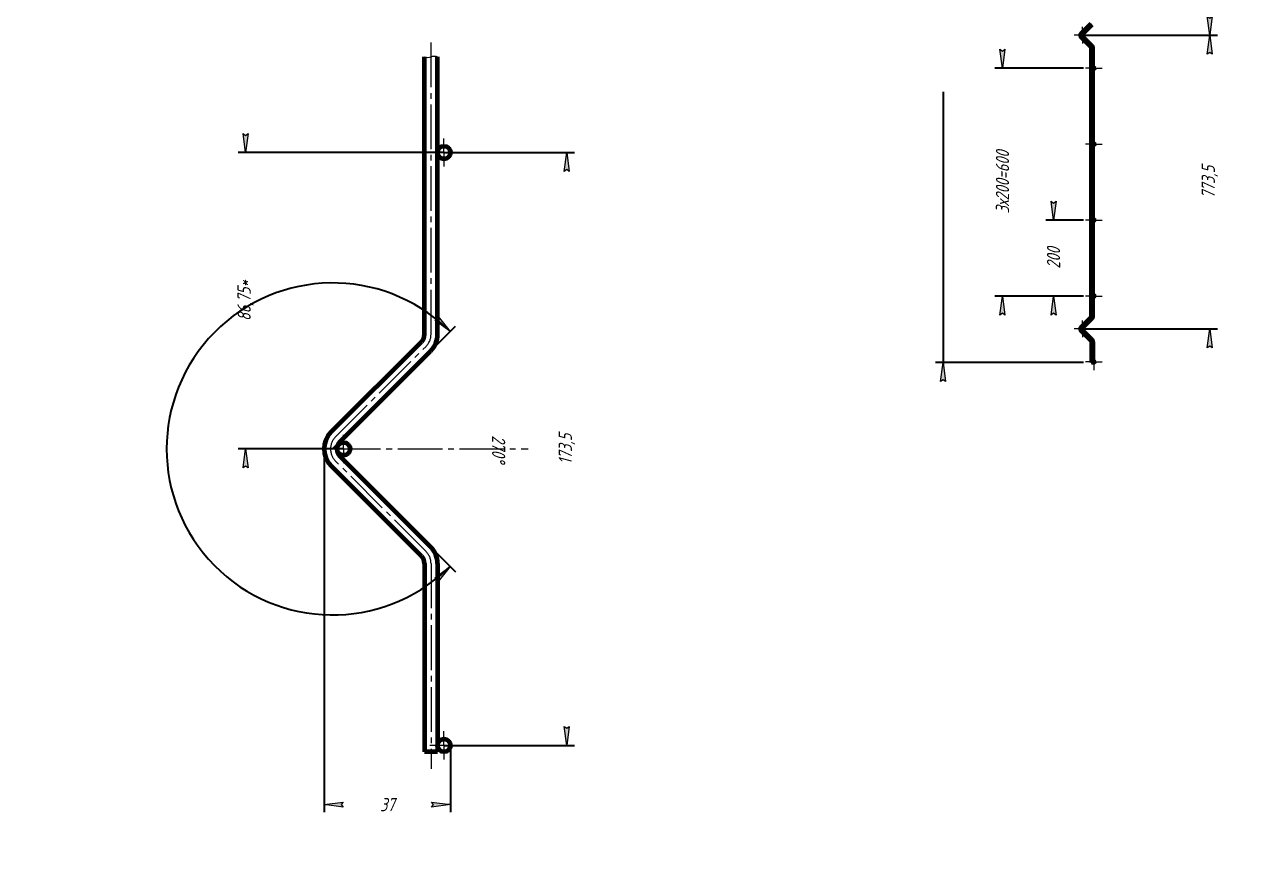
# Model space of a CAD drawing. Header units: millimetres. Extents: x 0 to 594, y 0 to 420.
# Drawn here: x 0 to 321.6, y 0 to 220 of the extents above; entities that cross this region are included whole.
import ezdxf

# ---------------------------------------------------------------- set-up
doc = ezdxf.new("R2010")
doc.units = ezdxf.units.MM
for name, pattern in [('K5LT_AXLED', [16.26710414886475, 11.76710414886475, -1.5, 1.5, -1.5]), ('K5LT_BASIC', [0]), ('K5LT_THIN', [0]), ('K5LT_THIN_INCLUDED_TO_HATCHING', [0])]:
    doc.linetypes.add(name, pattern=pattern)
for name, color, linetype, true_color in [('C', 4, 'Continuous', 0x00ffff), ('DIM', 6, 'Continuous', 0xff00ff), ('FOR', 7, 'Continuous', 0xffffff), ('G', 3, 'Continuous', 0x00ff00), ('OSI', 2, 'Continuous', 0xffff00), ('R', 1, 'Continuous', 0xff0000)]:
    doc.layers.add(name, color=color, linetype=linetype, true_color=true_color)
doc.styles.add('KDIMTEXTSTYLE', font='GOST_AU.SHX', dxfattribs={"width": 0.96, "oblique": 15, "height": 5})
doc.dimstyles.new('KDIMSTYLE (0.10)', dxfattribs={"dimtxt": 5, "dimasz": 1, "dimexe": 2, "dimexo": 0, "dimgap": 1, "dimtad": 1, "dimlfac": 10, "dimtxsty": 'KDIMTEXTSTYLE', "dimsah": 1, "dimcen": 0, "dimdle": 1, "dimadec": 0, "dimazin": 0, "dimtfac": 0.667, "dimtmove": 0, "dimatfit": 3, "dimfxl": 1, "dimtvp": 1, "dimtolj": 1, "dimtzin": 0, "dimarcsym": 0})
doc.dimstyles.new('KDIMSTYLE (1.00)', dxfattribs={"dimtxt": 5, "dimasz": 1, "dimexe": 2, "dimexo": 0, "dimgap": 1, "dimtad": 1, "dimtxsty": 'KDIMTEXTSTYLE', "dimsah": 1, "dimcen": 0, "dimdle": 1, "dimadec": 0, "dimazin": 0, "dimtfac": 0.667, "dimtmove": 0, "dimatfit": 3, "dimfxl": 1, "dimtvp": 1, "dimtolj": 1, "dimtzin": 0, "dimarcsym": 0})

# ---------------------------------------------------------------- blocks, each defined once
blk = doc.blocks.new('U53')
at = {"layer": 'OSI', "color": 30, "linetype": 'K5LT_AXLED', "lineweight": 18, "true_color": 0xff8000}
for q in [(278.6964477170975, 219.2976292992914), (276.5064477170975, 217.1076292992914), (280.8864477170975, 217.1076292992914), (278.6964477170975, 214.9176292992914)]:
    blk.add_line((278.6964477170975, 217.1076292992914), q, dxfattribs=at)
blk = doc.blocks.new('U54')
at = {"layer": 'OSI', "color": 30, "linetype": 'K5LT_AXLED', "lineweight": 18, "true_color": 0xff8000}
for q in [(281.6364477170976, 210.6226292992917), (279.4464477170976, 208.4326292992917), (283.8264477170976, 208.4326292992917), (281.6364477170976, 206.2426292992917)]:
    blk.add_line((281.6364477170976, 208.4326292992917), q, dxfattribs=at)
blk = doc.blocks.new('U55')
at = {"layer": 'OSI', "color": 30, "linetype": 'K5LT_AXLED', "lineweight": 18, "true_color": 0xff8000}
for q in [(279.4464477170976, 148.4326292992917), (281.6364477170976, 150.6226292992917), (283.8264477170976, 148.4326292992917), (281.6364477170976, 146.2426292992917)]:
    blk.add_line((281.6364477170976, 148.4326292992917), q, dxfattribs=at)
blk = doc.blocks.new('U56')
at = {"layer": 'OSI', "color": 30, "linetype": 'K5LT_AXLED', "lineweight": 18, "true_color": 0xff8000}
for q in [(278.6964477170975, 141.9476292992915), (276.5064477170975, 139.7576292992915), (280.8864477170975, 139.7576292992915), (278.6964477170975, 137.5676292992915)]:
    blk.add_line((278.6964477170975, 139.7576292992915), q, dxfattribs=at)
blk = doc.blocks.new('U57')
at = {"layer": 'OSI', "color": 30, "linetype": 'K5LT_AXLED', "lineweight": 18, "true_color": 0xff8000}
for q in [(281.6364477170976, 133.2726292992913), (279.4464477170976, 131.0826292992913), (283.8264477170976, 131.0826292992913), (281.6364477170976, 128.8926292992913)]:
    blk.add_line((281.6364477170976, 131.0826292992913), q, dxfattribs=at)
blk = doc.blocks.new('U65')
at = {"layer": 'OSI', "color": 30, "linetype": 'K5LT_AXLED', "lineweight": 18, "true_color": 0xff8000}
for q in [(281.6364477170976, 170.6226292992917), (279.4464477170976, 168.4326292992917), (283.8264477170976, 168.4326292992917), (281.6364477170976, 166.2426292992917)]:
    blk.add_line((281.6364477170976, 168.4326292992917), q, dxfattribs=at)
blk = doc.blocks.new('U66')
at = {"layer": 'OSI', "color": 30, "linetype": 'K5LT_AXLED', "lineweight": 18, "true_color": 0xff8000}
for q in [(281.6364477170976, 190.6226292992917), (279.4464477170976, 188.4326292992917), (283.8264477170976, 188.4326292992917), (281.6364477170976, 186.2426292992917)]:
    blk.add_line((281.6364477170976, 188.4326292992917), q, dxfattribs=at)
blk = doc.blocks.new('KDIMARROW_01')
at = {"layer": 'FOR'}
blk.add_hatch(color=0, dxfattribs=at).paths.add_polyline_path([(0, 0), (-5, 0.658262491226197), (-4.5, 5.51091059616309e-16), (-5, -0.6582624912261956)])
at = {"layer": 'R', "color": 0, "linetype": 'K5LT_THIN', "lineweight": 18}
for p, q in [((-4.5, 5.51091059616309e-16), (-5, 0.658262491226197)), ((-5, 0.658262491226197), (0, 0)), ((0, 0), (-5, -0.6582624912261956)), ((-5, -0.6582624912261956), (-4.5, 5.51091059616309e-16)), ((0, 0), (-1, 0))]:
    blk.add_line(p, q, dxfattribs=at)
blk = doc.blocks.new('U145')
at = {"layer": 'C', "color": 7, "linetype": 'K5LT_THIN_INCLUDED_TO_HATCHING', "lineweight": 18}
for p, q in [((105.3792594519136, 211.4753501389473), (105.8067594519136, 211.3544348793644)), ((105.8067594519136, 211.3544348793644), (106.2342594519135, 211.3043501389474)), ((106.2342594519135, 211.3043501389474), (106.6617594519136, 211.3544348793644)), ((106.6617594519136, 211.3544348793644), (107.0892594519135, 211.4753501389473)), ((107.0892594519135, 211.4753501389473), (107.5167594519135, 211.5962653985302)), ((107.5167594519135, 211.5962653985302), (107.9442594519135, 211.6463501389472)), ((107.9442594519135, 211.6463501389472), (108.3717594519134, 211.5962653985302)), ((108.3717594519134, 211.5962653985302), (108.7992594519134, 211.4753501389473))]:
    blk.add_line(p, q, dxfattribs=at)
blk = doc.blocks.new('U146')
at = {"layer": 'OSI', "color": 30, "linetype": 'K5LT_AXLED', "lineweight": 18, "true_color": 0xff8000}
for q in [(110.5092594519135, 189.9389208510472), (106.7992594519135, 186.2289208510472), (114.2192594519135, 186.2289208510472), (110.5092594519135, 182.5189208510471)]:
    blk.add_line((110.5092594519135, 186.2289208510472), q, dxfattribs=at)
blk = doc.blocks.new('U147')
at = {"layer": 'OSI', "color": 30, "linetype": 'K5LT_AXLED', "lineweight": 18, "true_color": 0xff8000}
for q in [(84.04925945191303, 111.8639208510471), (80.33925945191305, 108.1539208510471), (87.75925945191301, 108.1539208510471), (84.04925945191303, 104.4439208510471)]:
    blk.add_line((84.04925945191303, 108.1539208510471), q, dxfattribs=at)
blk = doc.blocks.new('U148')
at = {"layer": 'OSI', "color": 30, "linetype": 'K5LT_AXLED', "lineweight": 18, "true_color": 0xff8000}
for q in [(110.5092594519135, 33.78892085104724), (106.7992594519135, 30.07892085104726), (114.2192594519135, 30.07892085104726), (110.5092594519135, 26.36892085104728)]:
    blk.add_line((110.5092594519135, 30.07892085104726), q, dxfattribs=at)

msp = doc.modelspace()

# ---------------------------------------------------------------- linework, layer by layer
at = {"layer": 'G', "color": 5, "linetype": 'K5LT_BASIC', "lineweight": 60, "true_color": 0x0000ff}
for p, q in [((278.3285440380788, 217.5955329783104), (280.9756508192654, 220.2426397594968)), ((278.5972446149298, 217.3268324014592), (281.2443513961163, 219.9739391826456)), ((280.9756508192654, 213.9726188390861), (278.3285440380789, 216.6197256202725)), ((281.2443513961163, 214.2413194159369), (278.5972446149298, 216.8884261971237)), ((281.0664477170976, 143.1118428616645), (281.0664477170976, 213.7534157369183)), ((281.4464477170975, 143.1118428616645), (281.4464477170975, 213.7534157369183)), ((105.3792594519136, 138.3418429124051), (105.3792594519136, 211.4753501389473)), ((108.7992594519134, 138.3418429124051), (108.7992594519134, 211.4753501389473)), ((278.3285440380788, 140.2455329783103), (280.9756508192654, 142.8926397594968)), ((278.5972446149298, 139.9768324014591), (281.2443513961163, 142.6239391826456)), ((280.9756508192654, 136.622618839086), (278.3285440380789, 139.2697256202725)), ((281.2443513961163, 136.8913194159369), (278.5972446149298, 139.5384261971237)), ((80.73812634074488, 112.5450539622158), (104.5620873714238, 136.3690149928946)), ((281.0664477170976, 136.4034157369183), (281.0664477170976, 130.8926292992913)), ((281.4464477170976, 136.4034157369183), (281.4464477170976, 130.8926292992913)), ((83.15643153240319, 110.1267487705578), (106.980392563082, 133.9507098012366)), ((281.4464477170976, 130.8926292992913), (281.0664477170976, 130.8926292992913)), ((106.980392563082, 82.35713190085795), (83.15643153240319, 106.1810929315366)), ((104.5620873714238, 79.93882670919999), (80.73812634074534, 103.7627877398787)), ((105.3792594519136, 77.96599878968954), (105.3792594519136, 28.36892085104756)), ((108.7992594519138, 77.96599878968954), (108.7992594519138, 28.36892085104756)), ((108.7992594519138, 28.36892085104756), (105.3792594519136, 28.36892085104756))]:
    msp.add_line(p, q, dxfattribs=at)
for centre, radius in [((278.6964477170975, 217.1076292992914), 0.19), ((281.6364477170974, 208.4326292992914), 0.19), ((110.5092594519126, 186.2289208510472), 1.71), ((281.6364477170974, 188.4326292992914), 0.19), ((281.6364477170974, 168.4326292992914), 0.19), ((281.6364477170974, 148.4326292992914), 0.19), ((278.6964477170975, 139.7576292992914), 0.19), ((281.6364477170976, 131.0826292992914), 0.19), ((84.04925945191303, 108.1539208510473), 1.71), ((110.5092594519135, 30.07892085104726), 1.71)]:
    msp.add_circle(centre, radius, dxfattribs=at)
for centre, radius, start, end in [((278.8164477170976, 217.1076292992914), 0.6900000000000209, 134.9999999999975, 224.9999999999988), ((278.8164477170976, 217.1076292992914), 0.3100000000000208, 134.9999999999976, 225.0000000000014), ((280.7564477170976, 213.7534157369183), 0.3100000000000112, 0, 45.00000000000131), ((280.7564477170976, 213.7534157369183), 0.690000000000011, 0, 44.99999999999921), ((280.7564477170976, 143.1118428616645), 0.3100000000000204, 314.9999999999985, 0), ((280.7564477170976, 143.1118428616645), 0.6900000000000204, 315.0000000000007, 0), ((102.5892594519133, 138.3418429124051), 2.790000000000183, 314.9999999999983, 0), ((102.5892594519133, 138.3418429124051), 6.210000000000185, 315, 0), ((278.8164477170976, 139.7576292992914), 0.690000000000015, 135.0000000000007, 224.9999999999993), ((278.8164477170976, 139.7576292992914), 0.3100000000000149, 134.9999999999985, 225.0000000000014), ((280.7564477170976, 136.4034157369183), 0.3100000000000203, 0, 45.00000000000149), ((280.7564477170976, 136.4034157369183), 0.6900000000000204, 0, 44.99999999999933), ((85.12925945191364, 108.1539208510473), 6.210000000000137, 135.0000000000007, 224.9999999999992), ((85.12925945191364, 108.1539208510473), 2.790000000000135, 134.9999999999984, 225.0000000000016), ((102.5892594519133, 77.96599878968954), 6.210000000000184, 0, 44.99999999999853), ((102.5892594519133, 77.96599878968954), 2.790000000000183, 0, 45.00000000000166)]:
    msp.add_arc(centre, radius, start, end, dxfattribs=at)
at = {"layer": 'OSI', "color": 30, "linetype": 'K5LT_AXLED', "lineweight": 18, "true_color": 0xff8000}
for p, q in [((278.4628943281901, 217.4611826881987), (281.1100011093767, 220.1082894693852)), ((281.1100011093767, 214.1069691291977), (278.4628943281901, 216.7540759103841)), ((107.089259473371, 138.3418429124051), (107.089259473371, 215.1773650252414)), ((281.2564477194817, 143.1118428616645), (281.2564477194817, 213.7534157369183)), ((278.4628943281901, 140.1111826881987), (281.1100011093767, 142.7582894693852)), ((281.1100011093767, 136.7569691291977), (278.4628943281901, 139.4040759103841)), ((81.94727895174697, 111.335901351214), (105.7712399824259, 135.1598623818927)), ((281.2564477194818, 136.4034157369183), (281.2564477194818, 130.8926292992913)), ((82.04925945191303, 108.1539208510474), (132.6692601466051, 108.1539208510473)), ((105.7712399824259, 81.14797932020184), (81.94727895174697, 104.9719403508805)), ((107.0892594733715, 77.96599878968954), (107.0892594733715, 23.89860737949647))]:
    msp.add_line(p, q, dxfattribs=at)
for centre, radius, start, end in [((278.8164477170976, 217.1076292992914), 0.499999997615835, 134.9999999999976, 225.0000000000014), ((280.7564477170976, 213.7534157369183), 0.5000000023841968, 0, 44.99999999999921), ((280.7564477170976, 143.1118428616645), 0.5000000023842062, 315.0000000000007, 0), ((102.5892594519133, 138.3418429124051), 4.500000021457857, 315, 0), ((278.8164477170976, 139.7576292992914), 0.4999999976158291, 134.9999999999985, 225.0000000000014), ((280.7564477170976, 136.4034157369183), 0.500000002384206, 0, 44.99999999999933), ((85.12925945191364, 108.1539208510473), 4.499999978542462, 134.999999999999, 225), ((102.5892594519133, 77.96599878968954), 4.500000021457856, 0, 45)]:
    msp.add_arc(centre, radius, start, end, dxfattribs=at)

# ---------------------------------------------------------------- block references
at = {"layer": 'C'}
msp.add_blockref('U145', (0, 0), dxfattribs=at)
at = {"layer": 'OSI'}
for name in ['U53', 'U54', 'U146', 'U66', 'U65', 'U55', 'U56', 'U57', 'U147', 'U148']:
    msp.add_blockref(name, (0, 0), dxfattribs=at)

# ---------------------------------------------------------------- dimensions: what is measured, and where the dimension line sits
at = {"layer": 'DIM', "color": 7}
for base, p1, p2, location, override in [((241.9581564506097, 130.8926292992911), (281.2564477170976, 383.8926292992911), (278.9464477170975, 130.8926292992911), (241.9581564506097, 257.3926292992911), {"dimexo": 0, "dimpost": '\\H3.5;\\W0.965;\\Q15;<>', "dimblk1": 'KDIMARROW_01', "dimblk2": 'KDIMARROW_01', "dimse1": 0, "dimse2": 0, "dimclrt": 7, "dimtolj": 1}), ((312.2165357307915, 217.1076292992914), (278.6964477170975, 294.4576292992915), (278.6964477170976, 217.1076292992914), (312.2165357307915, 255.7826292992914), {"dimexo": 0, "dimpost": '\\H3.5;\\W0.965;\\Q15;<>', "dimblk1": 'KDIMARROW_01', "dimblk2": 'KDIMARROW_01', "dimse1": 0, "dimse2": 0, "dimclrt": 7, "dimtolj": 1}), ((312.2165357307915, 139.7576292992914), (278.6964477170975, 217.1076292992914), (278.6964477170976, 139.7576292992914), (312.2165357307915, 178.4326292992914), {"dimexo": 0, "dimpost": '\\H3.5;\\W0.965;\\Q15;<>', "dimblk1": 'KDIMARROW_01', "dimblk2": 'KDIMARROW_01', "dimse1": 0, "dimse2": 0, "dimclrt": 7, "dimtolj": 1}), ((257.6113658861929, 148.4326292992907), (278.9464477170975, 208.4326292992912), (278.9464477170975, 148.4326292992907), (257.6113658861929, 178.432629299291), {"dimexo": 0, "dimpost": '\\H3.5;\\W0.965;\\Q15;\\Q15;3х200=\\H3.5;\\W0.965;\\Q15;<>', "dimblk1": 'KDIMARROW_01', "dimblk2": 'KDIMARROW_01', "dimse1": 0, "dimse2": 0, "dimclrt": 7, "dimtolj": 1}), ((271.0559103644832, 148.4326292992907), (278.9464477170975, 168.4326292992912), (278.9464477170975, 148.4326292992907), (271.0559103644832, 158.432629299291), {"dimexo": 0, "dimpost": '\\H3.5;\\W0.965;\\Q15;<>', "dimblk1": 'KDIMARROW_01', "dimblk2": 'KDIMARROW_01', "dimse1": 0, "dimse2": 0, "dimclrt": 7, "dimtolj": 1})]:
    msp.add_linear_dim(base=base, p1=p1, p2=p2, angle=90, location=location, dimstyle='KDIMSTYLE (0.10)', override=override, dxfattribs=at).render()
for base, p1, p2, location, text in [((58.27129108511508, 108.1539208510473), (110.5092594519126, 186.2289208510472), (84.04925945191303, 108.1539208510473), (58.27129108511508, 147.1914208510473), '\\H3.5;\\W0.965;\\Q15;\\H3.5;\\W0.965;\\Q15;\\Q15;86,75\\H3.5;\\W0.965;\\Q15;\\Q15;*'), ((142.8597988708966, 186.2289208510472), (110.5092594519135, 30.07892085104726), (110.5092594519127, 186.2289208510472), (142.8597988708966, 108.1539208510472), '\\H3.5;\\W0.965;\\Q15;\\H3.5;\\W0.965;\\Q15;\\Q15;173,5')]:
    msp.add_linear_dim(base=base, p1=p1, p2=p2, angle=90, location=location, text=text, dimstyle='KDIMSTYLE (1.00)', override={"dimexo": 0, "dimblk1": 'KDIMARROW_01', "dimblk2": 'KDIMARROW_01', "dimse1": 0, "dimse2": 0, "dimclrt": 7, "dimtolj": 1}, dxfattribs=at).render()
msp.add_angular_dim_2l(base=(112.4094199098417, 77.54645795791662), line1=((81.18360361289263, 108.1539208510472), (106.980392563082, 82.35713190085795)), line2=((81.18360361289263, 108.1539208510472), (106.980392563082, 133.9507098012366)), location=(124.9085208588426, 108.1539218066858), dimstyle='KDIMSTYLE (1.00)', override={"dimpost": '\\H3.5;\\W0.965;\\Q15;<>', "dimblk1": 'KDIMARROW_01', "dimblk2": 'KDIMARROW_01', "dimclrt": 7, "dimtolj": 1}, dxfattribs=at).render()
msp.add_linear_dim(base=(112.2192594519134, 14.47505583189144), p1=(78.91925945191349, 108.1539208510473), p2=(112.2192594519134, 30.07892085104726), location=(95.56925945191347, 14.47505583189144), text='\\H3.5;\\W0.965;\\Q15;\\H3.5;\\W0.965;\\Q15;\\Q15;37', dimstyle='KDIMSTYLE (1.00)', override={"dimexo": 0, "dimblk1": 'KDIMARROW_01', "dimblk2": 'KDIMARROW_01', "dimse1": 0, "dimse2": 0, "dimclrt": 7, "dimtolj": 1}, dxfattribs=at).render()

doc.saveas('drawing.dxf')
